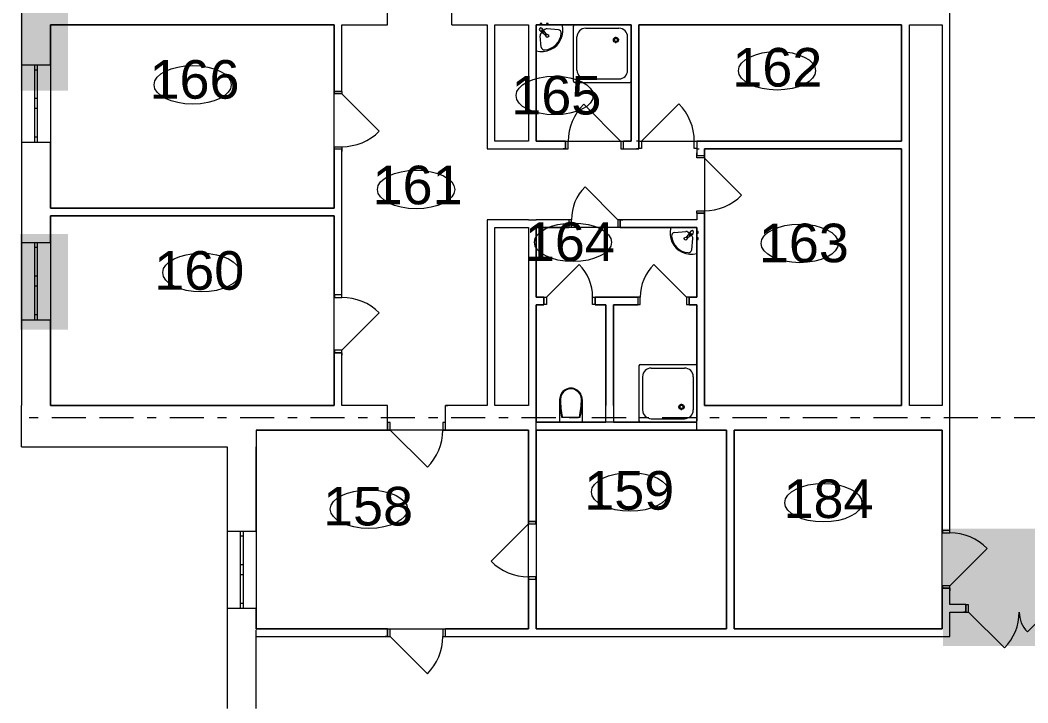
# Model space of a CAD drawing. Header units: millimetres. Extents: x 69565 to 169164, y 19942 to 91237.
# Drawn here: x 124316 to 139983, y 51644 to 62254 of the extents above; entities that cross this region are included whole.
import ezdxf

# ---------------------------------------------------------------- set-up
doc = ezdxf.new("R2010")
doc.units = ezdxf.units.MM
doc.header["$MEASUREMENT"] = 0
doc.linetypes.add('Штрих-Штриховая', pattern=[1093.611073, 529.166651, -211.666656, 141.111112, -211.666656])
doc.layers.add('AI_DOORS', color=1, linetype='Continuous')
doc.layers.add('AI_WINDOWS', color=5, linetype='Continuous')
for name, color, linetype, lineweight in [('Новый_Новый_0_Ном._пера__255_Ном._пера__255', 255, 'Continuous', 18), ('Новый_Новый_0_Ном._пера__7_Ном._пера__7', 7, 'Continuous', 18), ('Новый_Новый_0_Ном._пера__8_Ном._пера__8', 8, 'Continuous', 18)]:
    doc.layers.add(name, color=color, linetype=linetype, lineweight=lineweight)
doc.styles.add('СГЕНЕРИР_СТИЛЬ_1', font='Arial.ttf')

msp = doc.modelspace()

# ---------------------------------------------------------------- hatches: boundary and pattern name
at = {"layer": 'AI_DOORS'}
h = msp.add_hatch(color=1, dxfattribs=at)
h.dxf.hatch_style = 1
h.paths.add_polyline_path([(138661.7, 54350.6), (140693.9, 54350.6), (140693.9, 52524.5), (138661.7, 52524.5)])
at = {"layer": 'AI_WINDOWS'}
h = msp.add_hatch(color=5, dxfattribs=at)
h.dxf.hatch_style = 1
h.paths.add_polyline_path([(124322.8, 64601.5), (125061.8, 64601.5), (125061.8, 61155.8), (124322.8, 61155.8)])
h = msp.add_hatch(color=5, dxfattribs=at)
h.dxf.hatch_style = 1
h.paths.add_polyline_path([(124315.5, 58932.5), (125060.6, 58932.5), (125060.6, 57445.9), (124315.5, 57445.9)])

# ---------------------------------------------------------------- linework, layer by layer
at = {"layer": 'Новый_Новый_0_Ном._пера__255_Ном._пера__255', "color": 255, "linetype": 'Continuous', "lineweight": 18, "flags": 128}
for points in [[(124786.3, 62183.8), (124786.3, 59333.8), (129198.9, 59333.8), (129198.9, 62183.8)], [(132336.6, 62183.8), (132336.6, 60372.4), (133816.6, 60372.4), (133816.6, 62183.8)], [(138020.2, 60372.4), (138020.2, 62183.8), (134956.6, 62183.8), (133936.6, 62183.8), (133936.6, 60372.4)], [(134956.6, 60252.4), (134956.6, 56263.8), (138020.2, 56263.8), (138020.2, 60252.4)], [(124786.3, 59213.8), (124786.3, 56263.8), (127986.3, 56263.8), (129198.9, 56263.8), (129198.9, 59213.8)], [(132336.6, 59032.7), (132336.6, 57949.6), (132456.6, 57949.6), (132456.6, 57829.6), (132336.6, 57829.6), (132336.6, 56003.8), (133420.4, 56003.8), (133420.4, 57829.6), (133256.6, 57829.6), (133256.6, 57949.6), (133916.6, 57949.6), (133916.6, 57829.6), (133540.4, 57829.6), (133540.4, 56003.8), (134836.6, 56003.8), (134836.6, 57829.6), (134716.6, 57829.6), (134716.6, 57949.6), (134836.6, 57949.6), (134836.6, 59032.7)], [(127986.3, 55883.8), (127986.3, 52793.8), (132216.6, 52793.8), (132216.6, 55883.8)], [(135297.6, 52793.8), (135297.6, 55883.8), (134836.6, 55883.8), (132336.6, 55883.8), (132336.6, 52793.8)], [(135417.6, 55883.8), (135417.6, 52793.8), (138650.2, 52793.8), (138650.2, 55883.8)]]:
    msp.add_lwpolyline(points, close=True, dxfattribs=at)
at = {"layer": 'Новый_Новый_0_Ном._пера__7_Ном._пера__7', "color": 7, "linetype": 'Continuous', "lineweight": 18}
for p, q in [((130026.6, 62183.8), (130026.6, 62563.8)), ((130026.6, 62183.8), (130026.6, 62563.8)), ((131026.6, 62183.8), (131026.6, 62563.8)), ((131026.6, 62183.8), (131026.6, 62563.8)), ((138770.2, 62183.8), (138770.2, 62563.8)), ((138770.2, 62183.8), (138770.2, 62563.8)), ((132419.4, 62081.8), (132438.6, 62101)), ((132429.9, 62071.3), (132419.4, 62081.8)), ((132438.6, 62101), (132449.1, 62090.5)), ((132685, 62103.3), (132510.2, 62120.2)), ((132417, 61835.6), (132400.2, 62010.3)), ((124336.3, 61558.8), (124536.3, 61558.8)), ((124336.3, 61558.8), (124336.3, 60358.8)), ((124336.3, 61558.8), (124536.3, 61558.8)), ((124536.3, 61558.8), (124586.3, 61558.8)), ((124536.3, 61558.8), (124536.3, 61483.8)), ((124536.3, 61558.8), (124586.3, 61558.8)), ((124536.3, 61558.8), (124586.3, 61558.8)), ((124536.3, 61483.8), (124586.3, 61483.8)), ((124536.3, 61483.8), (124536.3, 61033.8)), ((124586.3, 61558.8), (124786.3, 61558.8)), ((124586.3, 61483.8), (124586.3, 61558.8)), ((124586.3, 61558.8), (124786.3, 61558.8)), ((124586.3, 61033.8), (124586.3, 61483.8)), ((124786.3, 61558.8), (124786.3, 60358.8)), ((129198.9, 61147.4), (129198.9, 61184.4)), ((129198.9, 61147.4), (129198.9, 61184.4)), ((129198.9, 61147.4), (129198.9, 61184.4)), ((129203.9, 61147.4), (129198.9, 61147.4)), ((129203.9, 61147.4), (129198.9, 61147.4)), ((129203.9, 61147.4), (129198.9, 61147.4)), ((129318.9, 61147.4), (129203.9, 61147.4)), ((129203.9, 61107.4), (129203.9, 61147.4)), ((129203.9, 61147.4), (129318.9, 61147.4)), ((129318.9, 61147.4), (129203.9, 61147.4)), ((129318.9, 61147.4), (129203.9, 61147.4)), ((129318.9, 61107.4), (129203.9, 61107.4)), ((129318.9, 61147.4), (129318.9, 61184.4)), ((129318.9, 61147.4), (129318.9, 61184.4)), ((129318.9, 61147.4), (129318.9, 61184.4)), ((129318.9, 61147.4), (129318.9, 61107.4)), ((129318.9, 61107.4), (129898.8, 60527.5)), ((124586.3, 61033.8), (124536.3, 61033.8)), ((124536.3, 61033.8), (124536.3, 60958.8)), ((124536.3, 60958.8), (124536.3, 60883.8)), ((124586.3, 60958.8), (124586.3, 61033.8)), ((124586.3, 60883.8), (124586.3, 60958.8)), ((133656.6, 60367.4), (133076.7, 60947.3)), ((133976.6, 60372.4), (134556.4, 60952.3)), ((124536.3, 60883.8), (124586.3, 60883.8)), ((124536.3, 60883.8), (124536.3, 60433.8)), ((124586.3, 60433.8), (124586.3, 60883.8)), ((124336.3, 60358.8), (124536.3, 60358.8)), ((124336.3, 60358.8), (124536.3, 60358.8)), ((124586.3, 60433.8), (124536.3, 60433.8)), ((124536.3, 60433.8), (124536.3, 60358.8)), ((124536.3, 60358.8), (124586.3, 60358.8)), ((124536.3, 60358.8), (124586.3, 60358.8)), ((124536.3, 60358.8), (124586.3, 60358.8)), ((124586.3, 60358.8), (124586.3, 60433.8)), ((124586.3, 60358.8), (124786.3, 60358.8)), ((124586.3, 60358.8), (124786.3, 60358.8)), ((132796.6, 60372.4), (132759.6, 60372.4)), ((132796.6, 60372.4), (132759.6, 60372.4)), ((132796.6, 60372.4), (132759.6, 60372.4)), ((132796.6, 60367.4), (132796.6, 60372.4)), ((132796.6, 60367.4), (132796.6, 60372.4)), ((132796.6, 60367.4), (132796.6, 60372.4)), ((132796.6, 60252.4), (132796.6, 60367.4)), ((132836.6, 60367.4), (132796.6, 60367.4)), ((132796.6, 60367.4), (132796.6, 60252.4)), ((132796.6, 60252.4), (132796.6, 60367.4)), ((132796.6, 60252.4), (132796.6, 60367.4)), ((132836.6, 60252.4), (132836.6, 60367.4)), ((133696.6, 60367.4), (133656.6, 60367.4)), ((133656.6, 60367.4), (133656.6, 60252.4)), ((133696.6, 60372.4), (133733.6, 60372.4)), ((133696.6, 60367.4), (133696.6, 60372.4)), ((133696.6, 60367.4), (133696.6, 60372.4)), ((133696.6, 60367.4), (133696.6, 60372.4)), ((133696.6, 60372.4), (133733.6, 60372.4)), ((133696.6, 60372.4), (133733.6, 60372.4)), ((133696.6, 60252.4), (133696.6, 60367.4)), ((133696.6, 60252.4), (133696.6, 60367.4)), ((133696.6, 60252.4), (133696.6, 60367.4)), ((133696.6, 60252.4), (133696.6, 60367.4)), ((133936.6, 60372.4), (133899.6, 60372.4)), ((133936.6, 60372.4), (133899.6, 60372.4)), ((133936.6, 60372.4), (133899.6, 60372.4)), ((133936.6, 60372.4), (133936.6, 60257.4)), ((133936.6, 60372.4), (133976.6, 60372.4)), ((133936.6, 60257.4), (133936.6, 60372.4)), ((133936.6, 60372.4), (133936.6, 60257.4)), ((133936.6, 60372.4), (133936.6, 60257.4)), ((133976.6, 60372.4), (133976.6, 60257.4)), ((134796.6, 60257.4), (134796.6, 60372.4)), ((134796.6, 60372.4), (134836.6, 60372.4)), ((134836.6, 60372.4), (134873.6, 60372.4)), ((134836.6, 60372.4), (134836.6, 60257.4)), ((134836.6, 60372.4), (134836.6, 60257.4)), ((134836.6, 60372.4), (134836.6, 60257.4)), ((134836.6, 60372.4), (134836.6, 60257.4)), ((134836.6, 60372.4), (134873.6, 60372.4)), ((134836.6, 60372.4), (134873.6, 60372.4)), ((129198.9, 60247.4), (129198.9, 60210.4)), ((129203.9, 60247.4), (129198.9, 60247.4)), ((129203.9, 60247.4), (129198.9, 60247.4)), ((129203.9, 60247.4), (129198.9, 60247.4)), ((129198.9, 60247.4), (129198.9, 60210.4)), ((129198.9, 60247.4), (129198.9, 60210.4)), ((129203.9, 60247.4), (129203.9, 60287.4)), ((129203.9, 60287.4), (129318.9, 60287.4)), ((129318.9, 60247.4), (129203.9, 60247.4)), ((129318.9, 60247.4), (129203.9, 60247.4)), ((129318.9, 60247.4), (129203.9, 60247.4)), ((129318.9, 60247.4), (129203.9, 60247.4)), ((129318.9, 60287.4), (129318.9, 60247.4)), ((129318.9, 60247.4), (129318.9, 60210.4)), ((129318.9, 60247.4), (129318.9, 60210.4)), ((129318.9, 60247.4), (129318.9, 60210.4)), ((132796.6, 60252.4), (132759.6, 60252.4)), ((132796.6, 60252.4), (132759.6, 60252.4)), ((132796.6, 60252.4), (132759.6, 60252.4)), ((132796.6, 60252.4), (132836.6, 60252.4)), ((133656.6, 60252.4), (133696.6, 60252.4)), ((133696.6, 60252.4), (133733.6, 60252.4)), ((133696.6, 60252.4), (133733.6, 60252.4)), ((133696.6, 60252.4), (133733.6, 60252.4)), ((133936.6, 60252.4), (133899.6, 60252.4)), ((133936.6, 60252.4), (133899.6, 60252.4)), ((133936.6, 60252.4), (133899.6, 60252.4)), ((133936.6, 60257.4), (133936.6, 60252.4)), ((133976.6, 60257.4), (133936.6, 60257.4)), ((133936.6, 60257.4), (133936.6, 60252.4)), ((133936.6, 60257.4), (133936.6, 60252.4)), ((134836.6, 60257.4), (134796.6, 60257.4)), ((134836.6, 60257.4), (134836.6, 60252.4)), ((134836.6, 60257.4), (134836.6, 60252.4)), ((134836.6, 60257.4), (134836.6, 60252.4)), ((134836.6, 60252.4), (134873.6, 60252.4)), ((134836.6, 60252.4), (134873.6, 60252.4)), ((134836.6, 60252.4), (134873.6, 60252.4)), ((134836.6, 60152.6), (134836.6, 60189.6)), ((134836.6, 60152.6), (134836.6, 60189.6)), ((134836.6, 60152.6), (134836.6, 60189.6)), ((134956.6, 60152.6), (134956.6, 60189.6)), ((134956.6, 60152.6), (134956.6, 60189.6)), ((134956.6, 60152.6), (134956.6, 60189.6)), ((134836.6, 60152.6), (134951.6, 60152.6)), ((134836.6, 60112.6), (134836.6, 60152.6)), ((134836.6, 60152.6), (134951.6, 60152.6)), ((134836.6, 60152.6), (134951.6, 60152.6)), ((134836.6, 60152.6), (134951.6, 60152.6)), ((134951.6, 60112.6), (134836.6, 60112.6)), ((134951.6, 60152.6), (134956.6, 60152.6)), ((134951.6, 60152.6), (134951.6, 60112.6)), ((134951.6, 60152.6), (134956.6, 60152.6)), ((134951.6, 60152.6), (134956.6, 60152.6)), ((134951.6, 60112.6), (135531.4, 59532.8)), ((133606.6, 59152.7), (133097.5, 59661.9)), ((134836.6, 59252.6), (134836.6, 59292.6)), ((134836.6, 59292.6), (134951.6, 59292.6)), ((134836.6, 59252.6), (134836.6, 59215.6)), ((134836.6, 59252.6), (134951.6, 59252.6)), ((134951.6, 59252.6), (134836.6, 59252.6)), ((134836.6, 59252.6), (134951.6, 59252.6)), ((134836.6, 59252.6), (134951.6, 59252.6)), ((134836.6, 59252.6), (134836.6, 59215.6)), ((134836.6, 59252.6), (134836.6, 59215.6)), ((134951.6, 59292.6), (134951.6, 59252.6)), ((134951.6, 59252.6), (134956.6, 59252.6)), ((134951.6, 59252.6), (134956.6, 59252.6)), ((134951.6, 59252.6), (134956.6, 59252.6)), ((134956.6, 59252.6), (134956.6, 59215.6)), ((134956.6, 59252.6), (134956.6, 59215.6)), ((134956.6, 59252.6), (134956.6, 59215.6)), ((132846.6, 59152.7), (132809.6, 59152.7)), ((132846.6, 59152.7), (132809.6, 59152.7)), ((132846.6, 59152.7), (132809.6, 59152.7)), ((132846.6, 59152.7), (132846.6, 59037.7)), ((132886.6, 59152.7), (132846.6, 59152.7)), ((132846.6, 59152.7), (132846.6, 59037.7)), ((132846.6, 59152.7), (132846.6, 59037.7)), ((132846.6, 59152.7), (132846.6, 59037.7)), ((132886.6, 59037.7), (132886.6, 59152.7)), ((133646.6, 59152.7), (133606.6, 59152.7)), ((133606.6, 59152.7), (133606.6, 59037.7)), ((133646.6, 59152.7), (133683.6, 59152.7)), ((133646.6, 59152.7), (133646.6, 59037.7)), ((133646.6, 59037.7), (133646.6, 59152.7)), ((133646.6, 59152.7), (133646.6, 59037.7)), ((133646.6, 59152.7), (133646.6, 59037.7)), ((133646.6, 59152.7), (133683.6, 59152.7)), ((133646.6, 59152.7), (133683.6, 59152.7)), ((132846.6, 59032.7), (132809.6, 59032.7)), ((132846.6, 59032.7), (132809.6, 59032.7)), ((132846.6, 59032.7), (132809.6, 59032.7)), ((132846.6, 59037.7), (132846.6, 59032.7)), ((132846.6, 59037.7), (132886.6, 59037.7)), ((132846.6, 59037.7), (132846.6, 59032.7)), ((132846.6, 59037.7), (132846.6, 59032.7)), ((133606.6, 59037.7), (133646.6, 59037.7)), ((133646.6, 59037.7), (133646.6, 59032.7)), ((133646.6, 59037.7), (133646.6, 59032.7)), ((133646.6, 59037.7), (133646.6, 59032.7)), ((133646.6, 59032.7), (133683.6, 59032.7)), ((133646.6, 59032.7), (133683.6, 59032.7)), ((133646.6, 59032.7), (133683.6, 59032.7)), ((134488.4, 58952.3), (134663, 58969.1)), ((134724, 58939.4), (134734.5, 58949.9)), ((134734.5, 58949.9), (134753.8, 58930.7)), ((134753.8, 58930.7), (134743.2, 58920.2)), ((124336.3, 58798.8), (124536.3, 58798.8)), ((124336.3, 58798.8), (124336.3, 57598.8)), ((124336.3, 58798.8), (124536.3, 58798.8)), ((124536.3, 58798.8), (124586.3, 58798.8)), ((124536.3, 58798.8), (124536.3, 58723.8)), ((124536.3, 58798.8), (124586.3, 58798.8)), ((124536.3, 58798.8), (124586.3, 58798.8)), ((124586.3, 58798.8), (124786.3, 58798.8)), ((124586.3, 58723.8), (124586.3, 58798.8)), ((124586.3, 58798.8), (124786.3, 58798.8)), ((124786.3, 58798.8), (124786.3, 57598.8)), ((134756, 58684.3), (134772.9, 58859.1)), ((124536.3, 58723.8), (124586.3, 58723.8)), ((124536.3, 58723.8), (124536.3, 58273.8)), ((124586.3, 58273.8), (124586.3, 58723.8)), ((132496.6, 57949.6), (133005.7, 58458.8)), ((134676.6, 57949.6), (134167.5, 58458.8)), ((124586.3, 58273.8), (124536.3, 58273.8)), ((124536.3, 58273.8), (124536.3, 58198.8)), ((124536.3, 58198.8), (124536.3, 58123.8)), ((124586.3, 58198.8), (124586.3, 58273.8)), ((124586.3, 58123.8), (124586.3, 58198.8)), ((124536.3, 58123.8), (124586.3, 58123.8)), ((124536.3, 58123.8), (124536.3, 57673.8)), ((124586.3, 57673.8), (124586.3, 58123.8)), ((129198.9, 57984.6), (129198.9, 58021.6)), ((129198.9, 57984.6), (129198.9, 58021.6)), ((129198.9, 57984.6), (129198.9, 58021.6)), ((129203.9, 57984.6), (129198.9, 57984.6)), ((129203.9, 57984.6), (129198.9, 57984.6)), ((129203.9, 57984.6), (129198.9, 57984.6)), ((129318.9, 57984.6), (129203.9, 57984.6)), ((129203.9, 57984.6), (129203.9, 57944.6)), ((129318.9, 57984.6), (129203.9, 57984.6)), ((129318.9, 57984.6), (129203.9, 57984.6)), ((129318.9, 57984.6), (129203.9, 57984.6)), ((129318.9, 57984.6), (129318.9, 58021.6)), ((129318.9, 57984.6), (129318.9, 58021.6)), ((129318.9, 57984.6), (129318.9, 58021.6)), ((129318.9, 57944.6), (129318.9, 57984.6)), ((129203.9, 57944.6), (129318.9, 57944.6)), ((132456.6, 57949.6), (132419.6, 57949.6)), ((132456.6, 57949.6), (132419.6, 57949.6)), ((132456.6, 57949.6), (132419.6, 57949.6)), ((132456.6, 57829.6), (132419.6, 57829.6)), ((132456.6, 57829.6), (132419.6, 57829.6)), ((132456.6, 57829.6), (132419.6, 57829.6)), ((132456.6, 57949.6), (132456.6, 57834.6)), ((132456.6, 57949.6), (132496.6, 57949.6)), ((132456.6, 57834.6), (132456.6, 57949.6)), ((132456.6, 57949.6), (132456.6, 57834.6)), ((132456.6, 57949.6), (132456.6, 57834.6)), ((132456.6, 57834.6), (132456.6, 57829.6)), ((132496.6, 57834.6), (132456.6, 57834.6)), ((132456.6, 57834.6), (132456.6, 57829.6)), ((132456.6, 57834.6), (132456.6, 57829.6)), ((132496.6, 57949.6), (132496.6, 57834.6)), ((133216.6, 57834.6), (133216.6, 57949.6)), ((133216.6, 57949.6), (133256.6, 57949.6)), ((133256.6, 57834.6), (133216.6, 57834.6)), ((133256.6, 57949.6), (133293.6, 57949.6)), ((133256.6, 57949.6), (133256.6, 57834.6)), ((133256.6, 57949.6), (133256.6, 57834.6)), ((133256.6, 57949.6), (133256.6, 57834.6)), ((133256.6, 57949.6), (133256.6, 57834.6)), ((133256.6, 57949.6), (133293.6, 57949.6)), ((133256.6, 57949.6), (133293.6, 57949.6)), ((133256.6, 57834.6), (133256.6, 57829.6)), ((133256.6, 57834.6), (133256.6, 57829.6)), ((133256.6, 57834.6), (133256.6, 57829.6)), ((133256.6, 57829.6), (133293.6, 57829.6)), ((133256.6, 57829.6), (133293.6, 57829.6)), ((133256.6, 57829.6), (133293.6, 57829.6)), ((133916.6, 57949.6), (133879.6, 57949.6)), ((133916.6, 57949.6), (133879.6, 57949.6)), ((133916.6, 57949.6), (133879.6, 57949.6)), ((133916.6, 57829.6), (133879.6, 57829.6)), ((133916.6, 57829.6), (133879.6, 57829.6)), ((133916.6, 57829.6), (133879.6, 57829.6)), ((133916.6, 57949.6), (133916.6, 57834.6)), ((133956.6, 57949.6), (133916.6, 57949.6)), ((133916.6, 57949.6), (133916.6, 57834.6)), ((133916.6, 57949.6), (133916.6, 57834.6)), ((133916.6, 57949.6), (133916.6, 57834.6)), ((133916.6, 57834.6), (133916.6, 57829.6)), ((133916.6, 57834.6), (133956.6, 57834.6)), ((133916.6, 57834.6), (133916.6, 57829.6)), ((133916.6, 57834.6), (133916.6, 57829.6)), ((133956.6, 57834.6), (133956.6, 57949.6)), ((134716.6, 57949.6), (134676.6, 57949.6)), ((134676.6, 57949.6), (134676.6, 57834.6)), ((134676.6, 57834.6), (134716.6, 57834.6)), ((134716.6, 57949.6), (134753.6, 57949.6)), ((134716.6, 57949.6), (134716.6, 57834.6)), ((134716.6, 57834.6), (134716.6, 57949.6)), ((134716.6, 57949.6), (134716.6, 57834.6)), ((134716.6, 57949.6), (134716.6, 57834.6)), ((134716.6, 57949.6), (134753.6, 57949.6)), ((134716.6, 57949.6), (134753.6, 57949.6)), ((134716.6, 57834.6), (134716.6, 57829.6)), ((134716.6, 57834.6), (134716.6, 57829.6)), ((134716.6, 57834.6), (134716.6, 57829.6)), ((134716.6, 57829.6), (134753.6, 57829.6)), ((134716.6, 57829.6), (134753.6, 57829.6)), ((134716.6, 57829.6), (134753.6, 57829.6)), ((124586.3, 57673.8), (124536.3, 57673.8)), ((124536.3, 57673.8), (124536.3, 57598.8)), ((124586.3, 57598.8), (124586.3, 57673.8)), ((129318.9, 57124.6), (129898.8, 57704.4)), ((124336.3, 57598.8), (124536.3, 57598.8)), ((124336.3, 57598.8), (124536.3, 57598.8)), ((124536.3, 57598.8), (124586.3, 57598.8)), ((124536.3, 57598.8), (124586.3, 57598.8)), ((124536.3, 57598.8), (124586.3, 57598.8)), ((124586.3, 57598.8), (124786.3, 57598.8)), ((124586.3, 57598.8), (124786.3, 57598.8)), ((129198.9, 57084.6), (129198.9, 57047.6)), ((129203.9, 57084.6), (129198.9, 57084.6)), ((129203.9, 57084.6), (129198.9, 57084.6)), ((129203.9, 57084.6), (129198.9, 57084.6)), ((129198.9, 57084.6), (129198.9, 57047.6)), ((129198.9, 57084.6), (129198.9, 57047.6)), ((129318.9, 57124.6), (129203.9, 57124.6)), ((129203.9, 57124.6), (129203.9, 57084.6)), ((129318.9, 57084.6), (129203.9, 57084.6)), ((129203.9, 57084.6), (129318.9, 57084.6)), ((129318.9, 57084.6), (129203.9, 57084.6)), ((129318.9, 57084.6), (129203.9, 57084.6)), ((129318.9, 57084.6), (129318.9, 57124.6)), ((129318.9, 57084.6), (129318.9, 57047.6)), ((129318.9, 57084.6), (129318.9, 57047.6)), ((129318.9, 57084.6), (129318.9, 57047.6)), ((130026.6, 56263.8), (129989.6, 56263.8)), ((130026.6, 56263.8), (129989.6, 56263.8)), ((130026.6, 56263.8), (129989.6, 56263.8)), ((130026.6, 55998.8), (130026.6, 56263.8)), ((130026.6, 55998.8), (130026.6, 56263.8)), ((130026.6, 55998.8), (130026.6, 56263.8)), ((130926.6, 56263.8), (130963.6, 56263.8)), ((130926.6, 55998.8), (130926.6, 56263.8)), ((130926.6, 55998.8), (130926.6, 56263.8)), ((130926.6, 55998.8), (130926.6, 56263.8)), ((130926.6, 56263.8), (130963.6, 56263.8)), ((130926.6, 56263.8), (130963.6, 56263.8)), ((132336.6, 55883.8), (132336.6, 56263.8)), ((132336.6, 55883.8), (132336.6, 56263.8)), ((132703.5, 56360), (132703.5, 56003.8)), ((133053.5, 56360), (133053.5, 56003.8)), ((134836.6, 55883.8), (134836.6, 56263.8)), ((134836.6, 55883.8), (134836.6, 56263.8)), ((138770.2, 55883.8), (138770.2, 56263.8)), ((138770.2, 55883.8), (138770.2, 56263.8)), ((130026.6, 55883.8), (130026.6, 55998.8)), ((130066.6, 55998.8), (130026.6, 55998.8)), ((130026.6, 55998.8), (130026.6, 55883.8)), ((130026.6, 55883.8), (130026.6, 55998.8)), ((130026.6, 55883.8), (130026.6, 55998.8)), ((130066.6, 55883.8), (130066.6, 55998.8)), ((130926.6, 55998.8), (130886.6, 55998.8)), ((130886.6, 55998.8), (130886.6, 55883.8)), ((130926.6, 55883.8), (130926.6, 55998.8)), ((130926.6, 55883.8), (130926.6, 55998.8)), ((130926.6, 55883.8), (130926.6, 55998.8)), ((130926.6, 55883.8), (130926.6, 55998.8)), ((133053.5, 56003.8), (132703.5, 56003.8)), ((132733.7, 56081.6), (133023.3, 56081.6)), ((130026.6, 55883.8), (129989.6, 55883.8)), ((130026.6, 55883.8), (129989.6, 55883.8)), ((130026.6, 55883.8), (129989.6, 55883.8)), ((130026.6, 55883.8), (130066.6, 55883.8)), ((130066.6, 55883.8), (130646.4, 55304)), ((130886.6, 55883.8), (130926.6, 55883.8)), ((130926.6, 55883.8), (130963.6, 55883.8)), ((130926.6, 55883.8), (130963.6, 55883.8)), ((130926.6, 55883.8), (130963.6, 55883.8)), ((132216.6, 54423.8), (131636.7, 53844)), ((132216.6, 54463.8), (132216.6, 54500.8)), ((132216.6, 54463.8), (132216.6, 54500.8)), ((132216.6, 54463.8), (132216.6, 54500.8)), ((132216.6, 54463.8), (132331.6, 54463.8)), ((132216.6, 54463.8), (132216.6, 54423.8)), ((132331.6, 54463.8), (132216.6, 54463.8)), ((132216.6, 54463.8), (132331.6, 54463.8)), ((132216.6, 54463.8), (132331.6, 54463.8)), ((132216.6, 54423.8), (132331.6, 54423.8)), ((132331.6, 54463.8), (132336.6, 54463.8)), ((132331.6, 54423.8), (132331.6, 54463.8)), ((132331.6, 54463.8), (132336.6, 54463.8)), ((132331.6, 54463.8), (132336.6, 54463.8)), ((132336.6, 54463.8), (132336.6, 54500.8)), ((132336.6, 54463.8), (132336.6, 54500.8)), ((132336.6, 54463.8), (132336.6, 54500.8)), ((127536.3, 54313.8), (127736.3, 54313.8)), ((127536.3, 54313.8), (127536.3, 53113.8)), ((127536.3, 54313.8), (127736.3, 54313.8)), ((127736.3, 54313.8), (127786.3, 54313.8)), ((127736.3, 54313.8), (127736.3, 54238.8)), ((127736.3, 54313.8), (127786.3, 54313.8)), ((127736.3, 54313.8), (127786.3, 54313.8)), ((127736.3, 54238.8), (127786.3, 54238.8)), ((127736.3, 54238.8), (127736.3, 53788.8)), ((127786.3, 54313.8), (127986.3, 54313.8)), ((127786.3, 54238.8), (127786.3, 54313.8)), ((127786.3, 54313.8), (127986.3, 54313.8)), ((127786.3, 53788.8), (127786.3, 54238.8)), ((127986.3, 54313.8), (127986.3, 53113.8)), ((138650.2, 54323.8), (138650.2, 54360.8)), ((138650.2, 54323.8), (138650.2, 54360.8)), ((138650.2, 54323.8), (138650.2, 54360.8)), ((138655.2, 54323.8), (138650.2, 54323.8)), ((138655.2, 54323.8), (138650.2, 54323.8)), ((138655.2, 54323.8), (138650.2, 54323.8)), ((138770.2, 54323.8), (138655.2, 54323.8)), ((138655.2, 54323.8), (138655.2, 54283.8)), ((138770.2, 54323.8), (138655.2, 54323.8)), ((138770.2, 54323.8), (138655.2, 54323.8)), ((138770.2, 54323.8), (138655.2, 54323.8)), ((138655.2, 54283.8), (138770.2, 54283.8)), ((138770.2, 54323.8), (138770.2, 54360.8)), ((138770.2, 54323.8), (138770.2, 54360.8)), ((138770.2, 54323.8), (138770.2, 54360.8)), ((138770.2, 54283.8), (138770.2, 54323.8)), ((138770.2, 53463.8), (139350, 54043.7)), ((127786.3, 53788.8), (127736.3, 53788.8)), ((127736.3, 53788.8), (127736.3, 53713.8)), ((127786.3, 53713.8), (127786.3, 53788.8)), ((127736.3, 53713.8), (127736.3, 53638.8)), ((127736.3, 53638.8), (127786.3, 53638.8)), ((127736.3, 53638.8), (127736.3, 53188.8)), ((127786.3, 53638.8), (127786.3, 53713.8)), ((127786.3, 53188.8), (127786.3, 53638.8)), ((132331.6, 53603.8), (132216.6, 53603.8)), ((132216.6, 53603.8), (132216.6, 53563.8)), ((132331.6, 53563.8), (132331.6, 53603.8)), ((132216.6, 53563.8), (132216.6, 53526.8)), ((132216.6, 53563.8), (132331.6, 53563.8)), ((132216.6, 53563.8), (132331.6, 53563.8)), ((132216.6, 53563.8), (132331.6, 53563.8)), ((132216.6, 53563.8), (132331.6, 53563.8)), ((132216.6, 53563.8), (132216.6, 53526.8)), ((132216.6, 53563.8), (132216.6, 53526.8)), ((132331.6, 53563.8), (132336.6, 53563.8)), ((132331.6, 53563.8), (132336.6, 53563.8)), ((132331.6, 53563.8), (132336.6, 53563.8)), ((132336.6, 53563.8), (132336.6, 53526.8)), ((132336.6, 53563.8), (132336.6, 53526.8)), ((132336.6, 53563.8), (132336.6, 53526.8)), ((138770.2, 53463.8), (138655.2, 53463.8)), ((138655.2, 53463.8), (138655.2, 53423.8)), ((138770.2, 53423.8), (138770.2, 53463.8)), ((138650.2, 53423.8), (138650.2, 53386.8)), ((138655.2, 53423.8), (138650.2, 53423.8)), ((138655.2, 53423.8), (138650.2, 53423.8)), ((138655.2, 53423.8), (138650.2, 53423.8)), ((138650.2, 53423.8), (138650.2, 53386.8)), ((138650.2, 53423.8), (138650.2, 53386.8)), ((138770.2, 53423.8), (138655.2, 53423.8)), ((138655.2, 53423.8), (138770.2, 53423.8)), ((138770.2, 53423.8), (138655.2, 53423.8)), ((138770.2, 53423.8), (138655.2, 53423.8)), ((138770.2, 53423.8), (138770.2, 53386.8)), ((138770.2, 53423.8), (138770.2, 53386.8)), ((138770.2, 53423.8), (138770.2, 53386.8)), ((127536.3, 53113.8), (127736.3, 53113.8)), ((127536.3, 53113.8), (127736.3, 53113.8)), ((127786.3, 53188.8), (127736.3, 53188.8)), ((127736.3, 53188.8), (127736.3, 53113.8)), ((127736.3, 53113.8), (127786.3, 53113.8)), ((127736.3, 53113.8), (127786.3, 53113.8)), ((127736.3, 53113.8), (127786.3, 53113.8)), ((127786.3, 53113.8), (127786.3, 53188.8)), ((127786.3, 53113.8), (127986.3, 53113.8)), ((127786.3, 53113.8), (127986.3, 53113.8)), ((139020.2, 53173.8), (138983.2, 53173.8)), ((139020.2, 53173.8), (138983.2, 53173.8)), ((139020.2, 53173.8), (138983.2, 53173.8)), ((139020.2, 53168.8), (139020.2, 53173.8)), ((139020.2, 53168.8), (139020.2, 53173.8)), ((139020.2, 53168.8), (139020.2, 53173.8)), ((139020.2, 53053.8), (139020.2, 53168.8)), ((139060.2, 53168.8), (139020.2, 53168.8)), ((139020.2, 53168.8), (139020.2, 53053.8)), ((139020.2, 53053.8), (139020.2, 53168.8)), ((139020.2, 53053.8), (139020.2, 53168.8)), ((139060.2, 53053.8), (139060.2, 53168.8)), ((139020.2, 53053.8), (138983.2, 53053.8)), ((139020.2, 53053.8), (138983.2, 53053.8)), ((139020.2, 53053.8), (138983.2, 53053.8)), ((139020.2, 53053.8), (139060.2, 53053.8)), ((139060.2, 53053.8), (139617.4, 52496.6)), ((140280.2, 53053.8), (139974.7, 52748.4)), ((130026.6, 52793.8), (129989.6, 52793.8)), ((130026.6, 52793.8), (129989.6, 52793.8)), ((130026.6, 52793.8), (129989.6, 52793.8)), ((130026.6, 52673.8), (129989.6, 52673.8)), ((130026.6, 52673.8), (129989.6, 52673.8)), ((130026.6, 52673.8), (129989.6, 52673.8)), ((130026.6, 52788.8), (130026.6, 52793.8)), ((130026.6, 52788.8), (130026.6, 52793.8)), ((130026.6, 52788.8), (130026.6, 52793.8)), ((130026.6, 52673.8), (130026.6, 52788.8)), ((130066.6, 52788.8), (130026.6, 52788.8)), ((130026.6, 52788.8), (130026.6, 52673.8)), ((130026.6, 52673.8), (130026.6, 52788.8)), ((130026.6, 52673.8), (130026.6, 52788.8)), ((130026.6, 52673.8), (130066.6, 52673.8)), ((130066.6, 52673.8), (130066.6, 52788.8)), ((130066.6, 52673.8), (130646.4, 52094)), ((130926.6, 52788.8), (130886.6, 52788.8)), ((130886.6, 52788.8), (130886.6, 52673.8)), ((130886.6, 52673.8), (130926.6, 52673.8)), ((130926.6, 52793.8), (130963.6, 52793.8)), ((130926.6, 52788.8), (130926.6, 52793.8)), ((130926.6, 52788.8), (130926.6, 52793.8)), ((130926.6, 52788.8), (130926.6, 52793.8)), ((130926.6, 52793.8), (130963.6, 52793.8)), ((130926.6, 52793.8), (130963.6, 52793.8)), ((130926.6, 52673.8), (130926.6, 52788.8)), ((130926.6, 52673.8), (130926.6, 52788.8)), ((130926.6, 52673.8), (130926.6, 52788.8)), ((130926.6, 52673.8), (130926.6, 52788.8)), ((130926.6, 52673.8), (130963.6, 52673.8)), ((130926.6, 52673.8), (130963.6, 52673.8)), ((130926.6, 52673.8), (130963.6, 52673.8))]:
    msp.add_line(p, q, dxfattribs=at)
at = {"layer": 'Новый_Новый_0_Ном._пера__7_Ном._пера__7', "color": 7, "linetype": 'Штрих-Штриховая', "lineweight": 18}
for p, q in [((125336.3, 56073.8), (124336.3, 56073.8)), ((125336.3, 56073.8), (124336.3, 56073.8)), ((125336.3, 56073.8), (124336.3, 56073.8)), ((125336.3, 56073.8), (124336.3, 56073.8)), ((125336.3, 56073.8), (124336.3, 56073.8)), ((125336.3, 56073.8), (124336.3, 56073.8)), ((166543.4, 56073.8), (125336.3, 56073.8)), ((166543.4, 56073.8), (125336.3, 56073.8)), ((166543.4, 56073.8), (125336.3, 56073.8)), ((166543.4, 56073.8), (125336.3, 56073.8)), ((166543.4, 56073.8), (125336.3, 56073.8)), ((166543.4, 56073.8), (125336.3, 56073.8)), ((127986.3, 51893.8), (127986.3, 52893.8)), ((127986.3, 51893.8), (127986.3, 52893.8)), ((127986.3, 51893.8), (127986.3, 52893.8)), ((127986.3, 51893.8), (127986.3, 52893.8)), ((127986.3, 51893.8), (127986.3, 52893.8)), ((127986.3, 51893.8), (127986.3, 52893.8))]:
    msp.add_line(p, q, dxfattribs=at)
at = {"layer": 'Новый_Новый_0_Ном._пера__7_Ном._пера__7', "color": 7, "linetype": 'Continuous', "lineweight": 18}
for points in [[(124336.3, 64588.8), (124336.3, 61558.8)], [(124786.3, 61558.8), (124786.3, 62183.8)], [(124786.3, 62183.8), (129198.9, 62183.8)], [(129198.9, 62183.8), (129198.9, 61147.4)], [(129318.9, 62183.8), (130026.6, 62183.8)], [(129318.9, 61147.4), (129318.9, 62183.8)], [(131026.6, 62183.8), (131576.6, 62183.8)], [(131576.6, 62183.8), (131576.6, 60252.4)], [(131696.6, 62183.8), (132216.6, 62183.8)], [(131696.6, 60372.4), (131696.6, 62183.8)], [(132216.6, 62183.8), (132216.6, 60372.4)], [(132336.6, 60372.4), (132336.6, 62183.8)], [(132336.6, 62183.8), (133816.6, 62183.8)], [(133816.6, 62183.8), (133816.6, 60372.4)], [(133936.6, 60372.4), (133936.6, 62183.8)], [(133936.6, 62183.8), (134956.6, 62183.8)], [(134956.6, 62183.8), (138020.2, 62183.8)], [(138020.2, 62183.8), (138020.2, 60372.4)], [(138140.2, 62183.8), (138650.2, 62183.8)], [(138140.2, 56263.8), (138140.2, 62183.8)], [(138650.2, 62183.8), (138650.2, 56263.8)], [(138770.2, 56263.8), (138770.2, 62183.8)], [(124336.3, 60358.8), (124336.3, 58798.8)], [(124786.3, 59333.8), (124786.3, 60358.8)], [(132216.6, 60372.4), (131696.6, 60372.4)], [(132796.6, 60372.4), (132336.6, 60372.4)], [(133816.6, 60372.4), (133696.6, 60372.4)], [(138020.2, 60372.4), (134836.6, 60372.4)], [(129198.9, 60247.4), (129198.9, 59333.8)], [(129318.9, 57984.6), (129318.9, 60247.4)], [(131576.6, 60252.4), (131696.6, 60252.4)], [(131696.6, 60252.4), (132796.6, 60252.4)], [(133696.6, 60252.4), (133936.6, 60252.4)], [(134836.6, 60252.4), (134836.6, 60152.6)], [(134956.6, 60252.4), (138020.2, 60252.4)], [(134956.6, 60152.6), (134956.6, 60252.4)], [(138020.2, 60252.4), (138020.2, 56263.8)], [(129198.9, 59333.8), (124786.3, 59333.8)], [(134836.6, 59252.6), (134836.6, 59152.7)], [(134956.6, 56263.8), (134956.6, 59252.6)], [(124786.3, 58798.8), (124786.3, 59213.8)], [(124786.3, 59213.8), (129198.9, 59213.8)], [(129198.9, 59213.8), (129198.9, 57984.6)], [(131576.6, 59152.7), (131576.6, 59032.7)], [(132216.6, 59152.7), (131576.6, 59152.7)], [(132216.6, 59152.7), (132336.6, 59152.7)], [(132846.6, 59152.7), (132336.6, 59152.7)], [(134836.6, 59152.7), (133646.6, 59152.7)], [(131576.6, 59032.7), (131576.6, 56263.8)], [(131696.6, 59032.7), (132216.6, 59032.7)], [(131696.6, 56263.8), (131696.6, 59032.7)], [(132216.6, 59032.7), (132216.6, 56263.8)], [(132336.6, 57949.6), (132336.6, 59032.7)], [(132336.6, 59032.7), (132846.6, 59032.7)], [(133646.6, 59032.7), (134836.6, 59032.7)], [(134836.6, 59032.7), (134836.6, 57949.6)], [(132456.6, 57949.6), (132336.6, 57949.6)], [(132336.6, 56263.8), (132336.6, 57829.6)], [(132336.6, 57829.6), (132456.6, 57829.6)], [(133916.6, 57949.6), (133256.6, 57949.6)], [(133256.6, 57829.6), (133420.4, 57829.6)], [(133420.4, 57829.6), (133420.4, 56263.8)], [(133540.4, 57829.6), (133916.6, 57829.6)], [(133540.4, 56263.8), (133540.4, 57829.6)], [(134836.6, 57949.6), (134716.6, 57949.6)], [(134716.6, 57829.6), (134836.6, 57829.6)], [(134836.6, 57829.6), (134836.6, 56263.8)], [(124336.3, 57598.8), (124336.3, 56263.8)], [(124786.3, 56263.8), (124786.3, 57598.8)], [(129198.9, 57084.6), (129198.9, 56263.8)], [(129318.9, 56263.8), (129318.9, 57084.6)], [(124336.3, 55623.8), (124336.3, 56263.8)], [(127986.3, 56263.8), (124786.3, 56263.8)], [(129198.9, 56263.8), (127986.3, 56263.8)], [(130026.6, 56263.8), (129318.9, 56263.8)], [(131576.6, 56263.8), (130926.6, 56263.8)], [(132216.6, 56263.8), (131696.6, 56263.8)], [(138020.2, 56263.8), (134956.6, 56263.8)], [(138650.2, 56263.8), (138140.2, 56263.8)], [(134836.6, 56003.8), (132336.6, 56003.8)], [(134836.6, 55883.8), (134836.6, 56003.8)], [(127986.3, 55883.8), (130026.6, 55883.8)], [(127986.3, 55883.8), (127986.3, 55623.8)], [(130926.6, 55883.8), (132216.6, 55883.8)], [(132216.6, 55883.8), (132216.6, 54463.8)], [(132336.6, 54463.8), (132336.6, 55883.8)], [(132336.6, 55883.8), (134836.6, 55883.8)], [(134836.6, 55883.8), (135297.6, 55883.8)], [(135297.6, 55883.8), (135297.6, 52793.8)], [(135417.6, 55883.8), (138650.2, 55883.8)], [(135417.6, 52793.8), (135417.6, 55883.8)], [(138650.2, 55883.8), (138650.2, 54323.8)], [(138770.2, 54323.8), (138770.2, 55883.8)], [(124336.3, 55623.8), (127536.3, 55623.8)], [(127536.3, 55623.8), (127536.3, 54313.8)], [(127986.3, 54313.8), (127986.3, 55623.8)], [(132216.6, 53563.8), (132216.6, 52793.8)], [(132336.6, 52793.8), (132336.6, 53563.8)], [(138650.2, 53423.8), (138650.2, 52793.8)], [(138770.2, 53173.8), (138770.2, 53423.8)], [(127536.3, 53113.8), (127536.3, 51553.8)], [(127986.3, 52793.8), (127986.3, 53113.8)], [(139020.2, 53173.8), (138770.2, 53173.8)], [(138770.2, 53053.8), (139020.2, 53053.8)], [(138770.2, 52793.8), (138770.2, 53053.8)], [(130026.6, 52793.8), (127986.3, 52793.8)], [(127986.3, 51553.8), (127986.3, 52673.8)], [(127986.3, 52673.8), (130026.6, 52673.8)], [(132216.6, 52793.8), (130926.6, 52793.8)], [(130926.6, 52673.8), (138770.2, 52673.8)], [(135297.6, 52793.8), (132336.6, 52793.8)], [(138650.2, 52793.8), (135417.6, 52793.8)], [(138770.2, 52673.8), (138770.2, 52793.8)]]:
    msp.add_lwpolyline(points, dxfattribs=at)
for points in [[(132398.1, 62183.8), (132425.1, 62183.8), (132425.1, 62203.8), (132398.1, 62203.8)], [(132498.1, 62183.8), (132525.1, 62183.8), (132525.1, 62203.8), (132498.1, 62203.8)], [(132336.6, 61779.5), (132393.5, 61768.5), (132451.4, 61767.8), (132508.6, 61777.3), (132563.2, 61796.7), (132613.5, 61825.5), (132657.9, 61862.6), (132695.1, 61907.1), (132723.8, 61957.4), (132743.2, 62011.9), (132752.7, 62069.1), (132751.9, 62127), (132740.9, 62183.8), (132336.6, 62183.8)], [(134432.2, 59032.7), (134421.3, 58975.8), (134420.5, 58917.9), (134430, 58860.7), (134449.4, 58806.1), (134478.2, 58755.8), (134515.4, 58711.4), (134559.8, 58674.2), (134610.1, 58645.5), (134664.7, 58626.1), (134721.8, 58616.7), (134779.7, 58617.5), (134836.6, 58628.5), (134836.6, 59032.7)], [(134836.6, 58971.2), (134836.6, 58944.2), (134856.6, 58944.2), (134856.6, 58971.2)], [(134836.6, 58871.2), (134836.6, 58844.2), (134856.6, 58844.2), (134856.6, 58871.2)]]:
    msp.add_lwpolyline(points, close=True, dxfattribs=at)
for points in [[(132393.7, 62091.3), (132426.2, 62064.5, 0.1210196), (132435.2, 62060.1), (132477.3, 62027.4, 0.8825663), (132493, 62043.1), (132460.3, 62085.2, 0.1210196), (132455.9, 62094.2), (132429.1, 62126.7, 1)], [(134744.1, 58975.6), (134717.2, 58943.1, 0.1210196), (134712.8, 58934.1), (134680.1, 58892, 0.8825663), (134695.8, 58876.3), (134737.9, 58909, 0.1210196), (134746.9, 58913.4), (134779.4, 58940.3, 1)]]:
    msp.add_lwpolyline(points, format="xyb", close=True, dxfattribs=at)
for centre, radius, start, end in [((132439.5, 62080.9), 13.6, 225, 45), ((132439.7, 62080.7), 21.1, 257.77103, 12.22897), ((133656.6, 60367.4), 820, 135, 180), ((133976.6, 60372.4), 820, 0, 45), ((129318.9, 61107.4), 820, 270, 315), ((133606.6, 59152.7), 720, 135, 180), ((134951.6, 60112.6), 820, 270, 315), ((134733.4, 58929.6), 21.1, 167.77103, 282.22897), ((134733.6, 58929.8), 13.6, 135, 315), ((132496.6, 57949.6), 720, 0, 45), ((134676.6, 57949.6), 720, 135, 180), ((129318.9, 57124.6), 820, 45, 90), ((130066.6, 55883.8), 820, 315, 0), ((138770.2, 53463.8), 820, 45, 90), ((132216.6, 54423.8), 820, 225, 270), ((139060.2, 53053.8), 788, 315, 0), ((140280.2, 53053.8), 432, 180, 225), ((130066.6, 52673.8), 820, 315, 0)]:
    msp.add_arc(centre, radius, start, end, dxfattribs=at)
for centre, major_axis, ratio, start_param, end_param in [((132452.9, 62015.3), (52.9, 0), 0.999372, 2.5305507, 3.2376726), ((132655.6, 61865), (305.4, 0), 0.999372, 2.2045379, 2.5078986), ((132447.6, 62072.5), (282.3, 0), 0.999372, 4.7966059, 6.2004804), ((132505.1, 62067.6), (52.9, 0), 0.999372, 1.4743226, 2.1814445), ((132680.2, 62054.3), (49.3, 0), 0.999372, 6.1755689, 7.7575079), ((132466.1, 61840.3), (49.3, 0), 0.999372, 3.2376726, 4.8196116), ((134493.1, 58903.3), (0, 49.3), 0.999372, 0.0960799, 1.6780189), ((134668.1, 58916.5), (0, 52.9), 0.999372, 5.6721433, 6.3792652), ((134517.7, 58713.7), (0, 305.4), 0.999372, 5.3461305, 5.6494913), ((134725.2, 58921.7), (0, 282.3), 0.999372, 1.6550132, 3.0588878), ((134720.3, 58864.2), (0, 52.9), 0.999372, 4.6159152, 5.3230371), ((134707, 58689.1), (0, 49.3), 0.999372, 3.0339762, 4.6159152), ((132878.5, 56360), (175, 0), 0.9935904, 0, 3.1415927), ((132878.5, 56360), (163.6, 0), 0.9935904, 6.2680198, 9.424778), ((134204.6, 56380), (1501.3, 0), 0.9935904, 3.1549905, 3.3429601), ((134204.6, 56380), (1489.9, 0), 0.9935904, 3.1549905, 3.3445187), ((131552.3, 56380), (1489.9, 0), 0.9935904, 6.0802593, 6.2697875), ((131552.3, 56380), (1501.3, 0), 0.9935904, 6.0818179, 6.2697875)]:
    msp.add_ellipse(centre, major_axis=major_axis, ratio=ratio, start_param=start_param, end_param=end_param, dxfattribs=at)
for centre, major_axis, ratio in [((132509.8, 62010.7), (23.9, 0), 0.999372), ((136083, 61467.9), (600, 0), 0.5), ((126998, 61249.4), (600, 0), 0.5), ((132625.8, 61082.2), (600, 0), 0.5), ((130472, 59622.6), (600, 0), 0.5), ((132911.1, 58801.3), (600, 0), 0.5), ((136435.4, 58784.5), (600, 0), 0.5), ((134663.5, 58859.5), (0, 23.9), 0.999372), ((127132.3, 58331.2), (600, 0), 0.5), ((133799.2, 54922.3), (600, 0), 0.5), ((136803.2, 54754.6), (600, 0), 0.5), ((129737.9, 54654), (600, 0), 0.5)]:
    msp.add_ellipse(centre, major_axis=major_axis, ratio=ratio, dxfattribs=at)
at = {"layer": 'Новый_Новый_0_Ном._пера__8_Ном._пера__8', "color": 8, "linetype": 'Continuous', "lineweight": 18}
for p, q in [((132916.6, 61306.3), (132916.6, 62161.3)), ((132939.1, 62183.8), (133794.1, 62183.8)), ((133107.8, 62127.5), (133625.3, 62127.5)), ((133816.6, 61306.3), (133816.6, 62161.3)), ((132972.8, 61475), (132972.8, 61992.5)), ((133563.2, 61946), (133527.6, 61946)), ((133578.8, 61961.5), (133578.8, 61997.1)), ((133578.8, 61894.8), (133578.8, 61930.4)), ((133629.9, 61946), (133594.3, 61946)), ((133760.3, 61475), (133760.3, 61992.5)), ((132939.1, 61283.8), (133794.1, 61283.8)), ((133107.8, 61340), (133625.3, 61340)), ((133936.5, 56881.3), (133936.5, 56026.3)), ((133959, 56903.8), (134814, 56903.8)), ((134836.5, 56881.3), (134836.5, 56026.3)), ((134127.8, 56847.6), (134645.3, 56847.6)), ((133992.8, 56712.6), (133992.8, 56195.1)), ((134780.3, 56712.6), (134780.3, 56195.1)), ((134598.7, 56257.2), (134598.7, 56292.8)), ((134547.6, 56241.7), (134583.2, 56241.7)), ((134598.7, 56190.5), (134598.7, 56226.1)), ((134614.3, 56241.7), (134649.9, 56241.7)), ((133959, 56003.8), (134814, 56003.8)), ((134127.8, 56060.1), (134645.3, 56060.1))]:
    msp.add_line(p, q, dxfattribs=at)
for centre, radius in [((133578.8, 61946), 39.4), ((133578.8, 61946), 28.1), ((134598.7, 56241.7), 39.4), ((134598.7, 56241.7), 28.1)]:
    msp.add_circle(centre, radius, dxfattribs=at)
for centre, radius, start, end in [((132939.1, 62161.3), 22.5, 90, 180), ((133107.8, 61992.5), 135, 90, 180), ((133625.3, 61992.5), 135, 0, 90), ((133794.1, 62161.3), 22.5, 0, 90), ((133107.8, 61475), 135, 180, 270), ((133625.3, 61475), 135, 270, 0), ((132939.1, 61306.3), 22.5, 180, 270), ((133794.1, 61306.3), 22.5, 270, 0), ((133959, 56881.3), 22.5, 90, 180), ((134814, 56881.3), 22.5, 0, 90), ((134127.8, 56712.6), 135, 90, 180), ((134645.3, 56712.6), 135, 0, 90), ((134127.8, 56195.1), 135, 180, 270), ((134645.3, 56195.1), 135, 270, 0), ((133959, 56026.3), 22.5, 180, 270), ((134814, 56026.3), 22.5, 270, 0)]:
    msp.add_arc(centre, radius, start, end, dxfattribs=at)

# ---------------------------------------------------------------- texts
at = {"layer": 'Новый_Новый_0_Ном._пера__7_Ном._пера__7', "color": 7, "linetype": 'Continuous', "lineweight": 18, "char_height": 600, "attachment_point": 5, "style": 'СГЕНЕРИР_СТИЛЬ_1'}
for s, insert in [('\\A1;{\\pqc;\\fArial|b0|i0|c0|p0;\\W1.000000;162}', (136087.4, 61517.4)), ('\\A1;{\\pqc;\\fArial|b0|i0|c0|p0;\\W1.000000;166}', (127026.4, 61329)), ('\\A1;{\\pqc;\\fArial|b0|i0|c0|p0;\\W1.000000;165}', (132651.6, 61083.5)), ('\\A1;{\\pqc;\\fArial|b0|i0|c0|p0;\\W1.000000;161}', (130494.4, 59687.4)), ('\\A1;{\\pqc;\\fArial|b0|i0|c0|p0;\\W1.000000;164}', (132861.7, 58807.8)), ('\\A1;{\\pqc;\\fArial|b0|i0|c0|p0;\\W1.000000;163}', (136500.6, 58786.9)), ('\\A1;{\\pqc;\\fArial|b0|i0|c0|p0;\\W1.000000;160}', (127100.2, 58359.3)), ('\\A1;{\\pqc;\\fArial|b0|i0|c0|p0;\\W1.000000;159}', (133785.2, 54941.7)), ('\\A1;{\\pqc;\\fArial|b0|i0|c0|p0;\\W1.000000;158}', (129725, 54696.2)), ('\\A1;{\\pqc;\\fArial|b0|i0|c0|p0;\\W1.000000;184}', (136883.7, 54811.8))]:
    msp.add_mtext(s, dxfattribs=dict(at, insert=insert))

doc.saveas('drawing.dxf')
